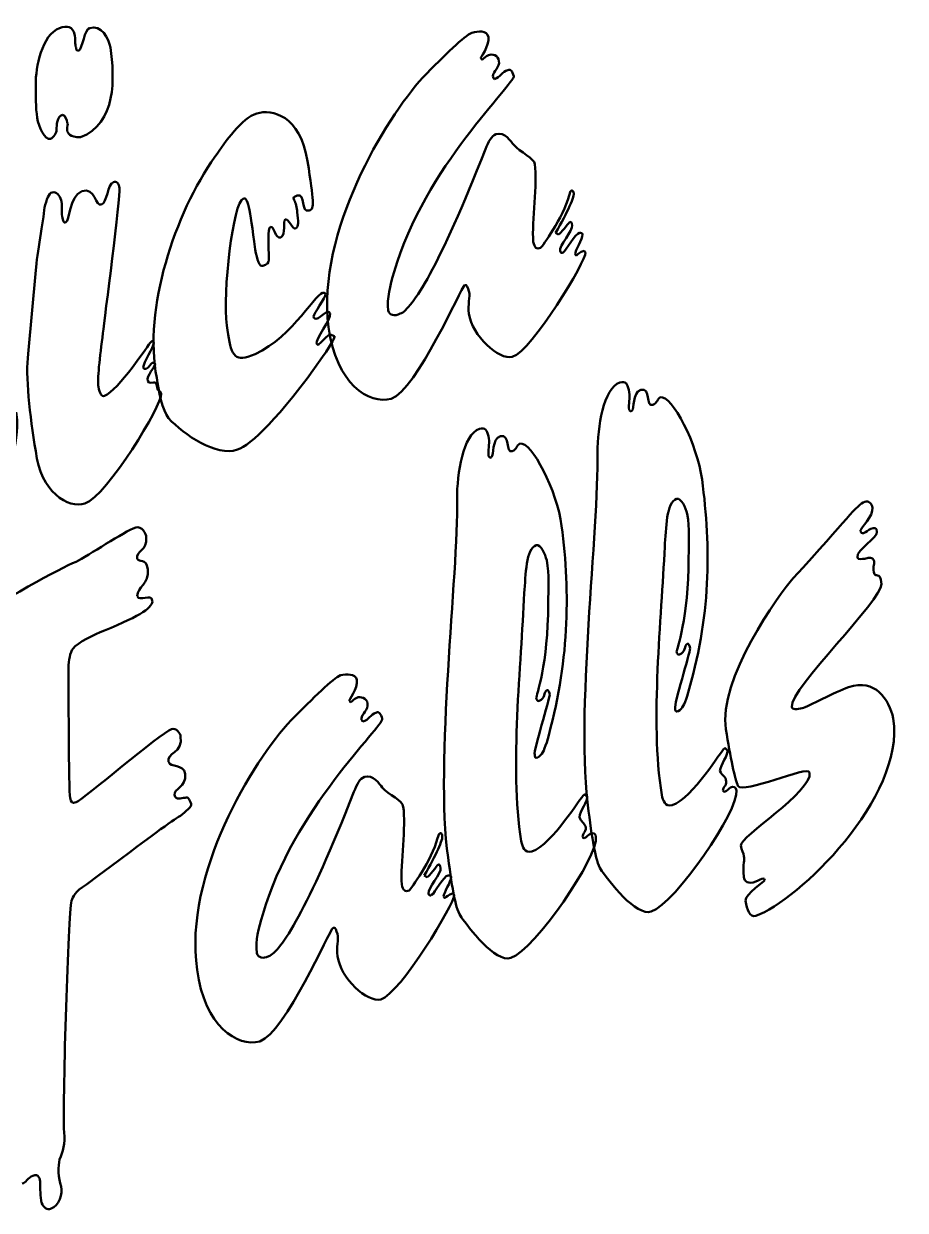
# Model space of a CAD drawing. Extents: x 5 to 108, y 3 to 77.
# Drawn here: x 52.2 to 107.7, y 2.6 to 77.4 of the extents above; entities that cross this region are included whole.
import ezdxf

# ---------------------------------------------------------------- set-up
doc = ezdxf.new("R2010")
doc.units = 0
doc.layers.get('0').update_dxf_attribs({"linetype": 'CONTINUOUS', "lineweight": 50})

msp = doc.modelspace()

# ---------------------------------------------------------------- linework, layer by layer
at = {"color": 7}
for points in [[(77.345, 73.964), (77.345, 73.964)], [(77.345, 73.964), (77.345, 73.964)], [(54.943, 70.669), (54.943, 70.669)], [(54.943, 70.669), (54.943, 70.669)], [(64.261, 68.975), (64.261, 68.975)], [(64.261, 68.975), (64.261, 68.975)], [(100.688, 42.431), (100.688, 42.431)], [(100.688, 42.431), (100.688, 42.431)], [(94.005, 34.995), (94.005, 34.995)], [(94.005, 34.995), (94.005, 34.995)], [(69.062, 33.489), (69.062, 33.489)], [(69.062, 33.489), (69.062, 33.489)], [(85.157, 32.077), (85.157, 32.077)], [(85.157, 32.077), (85.157, 32.077)]]:
    msp.add_lwpolyline(points, close=True, dxfattribs=at)
for points in [[(86.569, 66.528), (86.663, 66.81)], [(86.569, 66.528), (86.663, 66.81)], [(85.722, 64.174), (85.91, 64.08)], [(85.722, 64.174), (85.91, 64.08)], [(87.51, 63.045), (87.605, 62.951)], [(87.51, 63.045), (87.605, 62.951)], [(52.495, 56.55), (52.966, 61.821), (52.966, 61.821)], [(52.495, 56.55), (52.966, 61.821), (52.966, 61.821)], [(71.509, 57.774), (71.791, 57.68)], [(71.509, 57.774), (71.791, 57.68)], [(70.662, 57.209), (70.756, 57.115)], [(70.662, 57.209), (70.756, 57.115)], [(78.286, 26.053), (78.38, 26.336)], [(78.286, 26.053), (78.38, 26.336)], [(77.439, 23.7), (77.627, 23.606)], [(77.439, 23.7), (77.627, 23.606)], [(79.227, 22.57), (79.321, 22.476)], [(79.227, 22.57), (79.321, 22.476)]]:
    msp.add_lwpolyline(points, dxfattribs=at)
for points in [[(52.966, 73.587), (52.966, 74.528), (53.343, 76.693), (54.472, 77.07)], [(52.966, 73.587), (52.966, 74.528), (53.343, 76.693), (54.472, 77.07)], [(54.472, 77.07), (54.943, 77.258), (55.319, 77.164), (55.413, 76.693)], [(54.472, 77.07), (54.943, 77.258), (55.319, 77.164), (55.413, 76.693)], [(55.696, 75.658), (55.884, 75.752), (56.072, 77.07), (56.355, 77.07)], [(55.696, 75.658), (55.884, 75.752), (56.072, 77.07), (56.355, 77.07)], [(56.355, 77.07), (57.108, 77.352), (57.578, 76.411), (57.672, 75.846)], [(56.355, 77.07), (57.108, 77.352), (57.578, 76.411), (57.672, 75.846)], [(55.413, 76.693), (55.507, 76.411), (55.413, 76.034), (55.507, 75.846)], [(55.413, 76.693), (55.507, 76.411), (55.413, 76.034), (55.507, 75.846)], [(77.345, 73.964), (78.757, 75.375), (79.98, 76.599), (80.451, 76.787)], [(77.345, 73.964), (78.757, 75.375), (79.98, 76.599), (80.451, 76.787)], [(80.451, 76.787), (80.828, 76.881), (81.392, 76.976), (81.486, 76.505)], [(80.451, 76.787), (80.828, 76.881), (81.392, 76.976), (81.486, 76.505)], [(81.486, 76.505), (81.581, 75.94), (80.922, 75.187), (81.016, 75.187)], [(81.486, 76.505), (81.581, 75.94), (80.922, 75.187), (81.016, 75.187)], [(55.507, 75.846), (55.507, 75.658), (55.602, 75.658), (55.696, 75.658)], [(55.507, 75.846), (55.507, 75.658), (55.602, 75.658), (55.696, 75.658)], [(57.672, 75.846), (57.955, 73.964), (58.049, 71.046), (55.79, 70.198)], [(57.672, 75.846), (57.955, 73.964), (58.049, 71.046), (55.79, 70.198)], [(81.016, 75.187), (81.016, 75.093), (81.11, 75.093), (81.11, 75.093)], [(81.016, 75.187), (81.016, 75.093), (81.11, 75.093), (81.11, 75.093)], [(81.11, 75.093), (81.204, 75.187), (81.298, 75.281), (81.486, 75.375)], [(81.11, 75.093), (81.204, 75.187), (81.298, 75.281), (81.486, 75.375)], [(81.486, 75.375), (81.675, 75.47), (82.145, 75.375), (82.145, 74.999)], [(81.486, 75.375), (81.675, 75.47), (82.145, 75.375), (82.145, 74.999)], [(82.145, 74.999), (82.239, 74.622), (81.769, 74.34), (81.769, 74.058)], [(82.145, 74.999), (82.239, 74.622), (81.769, 74.34), (81.769, 74.058)], [(83.087, 74.058), (83.181, 73.587), (77.439, 68.316), (75.556, 61.727)], [(83.087, 74.058), (83.181, 73.587), (77.439, 68.316), (75.556, 61.727)], [(81.769, 74.058), (81.769, 73.964), (81.863, 73.869), (81.863, 73.869)], [(81.769, 74.058), (81.769, 73.964), (81.863, 73.869), (81.863, 73.869)], [(81.863, 73.869), (82.239, 73.964), (82.334, 74.34), (82.71, 74.434)], [(81.863, 73.869), (82.239, 73.964), (82.334, 74.34), (82.71, 74.434)], [(82.71, 74.434), (82.898, 74.528), (82.992, 74.34), (83.087, 74.058)], [(82.71, 74.434), (82.898, 74.528), (82.992, 74.34), (83.087, 74.058)], [(53.06, 71.422), (52.966, 72.081), (52.966, 72.834), (52.966, 73.587)], [(53.06, 71.422), (52.966, 72.081), (52.966, 72.834), (52.966, 73.587)], [(71.415, 58.244), (70.662, 64.269), (74.992, 71.328), (77.345, 73.964)], [(71.415, 58.244), (70.662, 64.269), (74.992, 71.328), (77.345, 73.964)], [(66.897, 71.704), (67.838, 71.987), (69.626, 71.61), (70.097, 68.692)], [(66.897, 71.704), (67.838, 71.987), (69.626, 71.61), (70.097, 68.692)], [(53.907, 70.104), (53.531, 70.01), (53.154, 70.857), (53.06, 71.422)], [(53.907, 70.104), (53.531, 70.01), (53.154, 70.857), (53.06, 71.422)], [(54.66, 71.61), (54.284, 71.516), (54.284, 70.951), (54.284, 70.669)], [(54.66, 71.61), (54.284, 71.516), (54.284, 70.951), (54.284, 70.669)], [(54.943, 71.14), (54.943, 71.234), (54.849, 71.61), (54.66, 71.61)], [(54.943, 71.14), (54.943, 71.234), (54.849, 71.61), (54.66, 71.61)], [(54.943, 70.669), (54.943, 70.857), (55.037, 71.046), (54.943, 71.14)], [(54.943, 70.669), (54.943, 70.857), (55.037, 71.046), (54.943, 71.14)], [(64.261, 68.975), (64.92, 69.916), (65.956, 71.422), (66.897, 71.704)], [(64.261, 68.975), (64.92, 69.916), (65.956, 71.422), (66.897, 71.704)], [(54.284, 70.669), (54.284, 70.481), (54.096, 70.198), (53.907, 70.104)], [(54.284, 70.669), (54.284, 70.481), (54.096, 70.198), (53.907, 70.104)], [(55.79, 70.198), (55.131, 70.198), (54.943, 70.481), (54.943, 70.669)], [(55.79, 70.198), (55.131, 70.198), (54.943, 70.481), (54.943, 70.669)], [(81.298, 69.445), (81.486, 69.916), (81.675, 70.293), (81.957, 70.387)], [(81.298, 69.445), (81.486, 69.916), (81.675, 70.293), (81.957, 70.387)], [(81.957, 70.387), (82.522, 70.575), (82.898, 69.916), (83.087, 69.728)], [(81.957, 70.387), (82.522, 70.575), (82.898, 69.916), (83.087, 69.728)], [(83.087, 69.728), (83.463, 69.257), (84.404, 68.881), (84.404, 68.504)], [(83.087, 69.728), (83.463, 69.257), (84.404, 68.881), (84.404, 68.504)], [(60.59, 55.044), (59.743, 59.374), (61.72, 65.398), (64.261, 68.975)], [(60.59, 55.044), (59.743, 59.374), (61.72, 65.398), (64.261, 68.975)], [(75.933, 59.092), (76.686, 59.374), (78.38, 62.009), (81.298, 69.445)], [(75.933, 59.092), (76.686, 59.374), (78.38, 62.009), (81.298, 69.445)], [(70.097, 68.692), (70.474, 66.151), (70.568, 65.68), (70.191, 65.586)], [(70.097, 68.692), (70.474, 66.151), (70.568, 65.68), (70.191, 65.586)], [(84.404, 68.504), (84.593, 67.281), (84.216, 64.927), (84.31, 63.61)], [(84.404, 68.504), (84.593, 67.281), (84.216, 64.927), (84.31, 63.61)], [(57.108, 65.963), (57.484, 66.057), (57.484, 67.281), (57.861, 67.375)], [(57.108, 65.963), (57.484, 66.057), (57.484, 67.281), (57.861, 67.375)], [(57.861, 67.375), (58.049, 67.469), (58.237, 67.281), (58.237, 66.998)], [(57.861, 67.375), (58.049, 67.469), (58.237, 67.281), (58.237, 66.998)], [(53.531, 65.775), (53.625, 66.245), (53.813, 66.716), (54.001, 66.716)], [(53.531, 65.775), (53.625, 66.245), (53.813, 66.716), (54.001, 66.716)], [(54.001, 66.716), (54.284, 66.81), (54.472, 66.528), (54.566, 66.245)], [(54.001, 66.716), (54.284, 66.81), (54.472, 66.528), (54.566, 66.245)], [(54.849, 64.833), (55.131, 64.927), (55.037, 66.433), (55.884, 66.81)], [(54.849, 64.833), (55.131, 64.927), (55.037, 66.433), (55.884, 66.81)], [(55.884, 66.81), (56.731, 67.092), (56.731, 65.775), (57.108, 65.963)], [(55.884, 66.81), (56.731, 67.092), (56.731, 65.775), (57.108, 65.963)], [(58.237, 66.998), (58.331, 66.528), (57.296, 58.715), (57.202, 57.868)], [(58.237, 66.998), (58.331, 66.528), (57.296, 58.715), (57.202, 57.868)], [(69.438, 66.528), (69.25, 66.433), (69.156, 66.433), (69.25, 66.245)], [(69.438, 66.528), (69.25, 66.433), (69.156, 66.433), (69.25, 66.245)], [(70.191, 65.586), (69.626, 65.398), (70.003, 66.716), (69.438, 66.528)], [(70.191, 65.586), (69.626, 65.398), (70.003, 66.716), (69.438, 66.528)], [(84.781, 63.233), (84.875, 63.327), (86.193, 65.116), (86.569, 66.528)], [(84.781, 63.233), (84.875, 63.327), (86.193, 65.116), (86.569, 66.528)], [(86.852, 66.716), (86.946, 66.528), (86.475, 65.492), (85.722, 64.174)], [(86.852, 66.716), (86.946, 66.528), (86.475, 65.492), (85.722, 64.174)], [(86.663, 66.81), (86.757, 66.904), (86.852, 66.81), (86.852, 66.716)], [(86.663, 66.81), (86.757, 66.904), (86.852, 66.81), (86.852, 66.716)], [(52.966, 61.821), (53.06, 62.857), (53.437, 64.927), (53.531, 65.775)], [(52.966, 61.821), (53.06, 62.857), (53.437, 64.927), (53.531, 65.775)], [(54.566, 66.245), (54.66, 66.057), (54.566, 65.304), (54.66, 65.116)], [(54.566, 66.245), (54.66, 66.057), (54.566, 65.304), (54.66, 65.116)], [(66.05, 66.339), (65.391, 66.151), (64.732, 60.409), (65.014, 58.339)], [(66.05, 66.339), (65.391, 66.151), (64.732, 60.409), (65.014, 58.339)], [(66.803, 63.139), (66.426, 65.869), (66.332, 66.433), (66.05, 66.339)], [(66.803, 63.139), (66.426, 65.869), (66.332, 66.433), (66.05, 66.339)], [(69.25, 66.245), (69.344, 66.057), (69.438, 65.775), (69.438, 65.492)], [(69.25, 66.245), (69.344, 66.057), (69.438, 65.775), (69.438, 65.492)], [(54.66, 65.116), (54.66, 65.022), (54.754, 64.739), (54.849, 64.833)], [(54.66, 65.116), (54.66, 65.022), (54.754, 64.739), (54.849, 64.833)], [(68.685, 65.022), (68.497, 64.927), (68.779, 64.08), (68.403, 63.892)], [(68.685, 65.022), (68.497, 64.927), (68.779, 64.08), (68.403, 63.892)], [(69.344, 64.457), (69.156, 64.363), (68.873, 65.116), (68.685, 65.022)], [(69.344, 64.457), (69.156, 64.363), (68.873, 65.116), (68.685, 65.022)], [(69.438, 65.492), (69.532, 64.927), (69.532, 64.551), (69.344, 64.457)], [(69.438, 65.492), (69.532, 64.927), (69.532, 64.551), (69.344, 64.457)], [(67.744, 64.551), (67.556, 64.457), (67.65, 63.421), (67.65, 62.48)], [(67.744, 64.551), (67.556, 64.457), (67.65, 63.421), (67.65, 62.48)], [(68.403, 63.892), (68.026, 63.798), (68.026, 64.645), (67.744, 64.551)], [(68.403, 63.892), (68.026, 63.798), (68.026, 64.645), (67.744, 64.551)], [(85.91, 64.08), (86.004, 64.08), (86.569, 64.833), (86.569, 64.833)], [(85.91, 64.08), (86.004, 64.08), (86.569, 64.833), (86.569, 64.833)], [(86.757, 64.645), (86.852, 64.363), (85.91, 63.327), (86.004, 63.045)], [(86.757, 64.645), (86.852, 64.363), (85.91, 63.327), (86.004, 63.045)], [(86.569, 64.833), (86.663, 64.927), (86.757, 64.833), (86.757, 64.645)], [(86.569, 64.833), (86.663, 64.927), (86.757, 64.833), (86.757, 64.645)], [(84.31, 63.61), (84.404, 63.233), (84.498, 63.139), (84.781, 63.233)], [(84.31, 63.61), (84.404, 63.233), (84.498, 63.139), (84.781, 63.233)], [(86.193, 62.951), (86.381, 63.045), (86.946, 64.174), (87.228, 64.174)], [(86.193, 62.951), (86.381, 63.045), (86.946, 64.174), (87.228, 64.174)], [(87.416, 64.08), (87.416, 63.798), (86.946, 63.045), (86.946, 62.857)], [(87.416, 64.08), (87.416, 63.798), (86.946, 63.045), (86.946, 62.857)], [(87.228, 64.174), (87.322, 64.174), (87.416, 64.174), (87.416, 64.08)], [(87.228, 64.174), (87.322, 64.174), (87.416, 64.174), (87.416, 64.08)], [(67.273, 62.104), (67.085, 62.009), (66.897, 62.48), (66.803, 63.139)], [(67.273, 62.104), (67.085, 62.009), (66.897, 62.48), (66.803, 63.139)], [(87.605, 62.951), (87.699, 62.48), (84.216, 56.738), (82.992, 56.362)], [(87.605, 62.951), (87.699, 62.48), (84.216, 56.738), (82.992, 56.362)], [(86.004, 63.045), (86.004, 62.951), (86.099, 62.857), (86.193, 62.951)], [(86.004, 63.045), (86.004, 62.951), (86.099, 62.857), (86.193, 62.951)], [(86.946, 62.857), (86.946, 62.762), (87.04, 62.762), (87.04, 62.762)], [(86.946, 62.857), (86.946, 62.762), (87.04, 62.762), (87.04, 62.762)], [(87.04, 62.762), (87.134, 62.857), (87.228, 62.951), (87.51, 63.045)], [(87.04, 62.762), (87.134, 62.857), (87.228, 62.951), (87.51, 63.045)], [(67.65, 62.48), (67.65, 62.292), (67.556, 62.198), (67.273, 62.104)], [(67.65, 62.48), (67.65, 62.292), (67.556, 62.198), (67.273, 62.104)], [(75.556, 61.727), (75.274, 60.786), (75.086, 60.127), (75.18, 59.28)], [(75.556, 61.727), (75.274, 60.786), (75.086, 60.127), (75.18, 59.28)], [(79.98, 60.88), (79.792, 60.786), (76.968, 54.291), (75.368, 53.726)], [(79.98, 60.88), (79.792, 60.786), (76.968, 54.291), (75.368, 53.726)], [(80.263, 60.503), (80.169, 60.692), (80.169, 60.974), (79.98, 60.88)], [(80.263, 60.503), (80.169, 60.692), (80.169, 60.974), (79.98, 60.88)], [(66.332, 56.362), (68.873, 57.209), (70.474, 60.221), (71.038, 60.409)], [(66.332, 56.362), (68.873, 57.209), (70.474, 60.221), (71.038, 60.409)], [(71.227, 60.315), (71.227, 60.127), (70.474, 59.092), (70.474, 58.903)], [(71.227, 60.315), (71.227, 60.127), (70.474, 59.092), (70.474, 58.903)], [(71.038, 60.409), (71.132, 60.409), (71.227, 60.409), (71.227, 60.315)], [(71.038, 60.409), (71.132, 60.409), (71.227, 60.409), (71.227, 60.315)], [(80.263, 59.092), (80.169, 59.656), (80.357, 60.127), (80.263, 60.503)], [(80.263, 59.092), (80.169, 59.656), (80.357, 60.127), (80.263, 60.503)], [(71.509, 59.092), (71.603, 58.809), (70.568, 57.397), (70.662, 57.209)], [(71.509, 59.092), (71.603, 58.809), (70.568, 57.397), (70.662, 57.209)], [(70.756, 58.809), (70.944, 58.903), (71.227, 59.186), (71.321, 59.186)], [(70.756, 58.809), (70.944, 58.903), (71.227, 59.186), (71.321, 59.186)], [(71.321, 59.186), (71.415, 59.28), (71.509, 59.092), (71.509, 59.092)], [(71.321, 59.186), (71.415, 59.28), (71.509, 59.092), (71.509, 59.092)], [(75.18, 59.28), (75.274, 58.997), (75.556, 58.903), (75.933, 59.092)], [(75.18, 59.28), (75.274, 58.997), (75.556, 58.903), (75.933, 59.092)], [(82.992, 56.362), (82.145, 56.174), (80.451, 57.68), (80.263, 59.092)], [(82.992, 56.362), (82.145, 56.174), (80.451, 57.68), (80.263, 59.092)], [(65.014, 58.339), (65.203, 56.738), (65.391, 56.079), (66.332, 56.362)], [(65.014, 58.339), (65.203, 56.738), (65.391, 56.079), (66.332, 56.362)], [(70.474, 58.903), (70.474, 58.809), (70.568, 58.715), (70.756, 58.809)], [(70.474, 58.903), (70.474, 58.809), (70.568, 58.715), (70.756, 58.809)], [(57.202, 57.868), (57.013, 56.362), (56.825, 54.856), (56.919, 54.479)], [(57.202, 57.868), (57.013, 56.362), (56.825, 54.856), (56.919, 54.479)], [(70.756, 57.115), (70.85, 57.209), (71.415, 57.774), (71.509, 57.774)], [(70.756, 57.115), (70.85, 57.209), (71.415, 57.774), (71.509, 57.774)], [(71.791, 57.68), (71.791, 57.586), (71.697, 57.303), (71.038, 56.362)], [(71.791, 57.68), (71.791, 57.586), (71.697, 57.303), (71.038, 56.362)], [(75.368, 53.726), (73.956, 53.35), (71.885, 54.668), (71.415, 58.244)], [(75.368, 53.726), (73.956, 53.35), (71.885, 54.668), (71.415, 58.244)], [(57.296, 53.915), (58.143, 54.197), (60.12, 57.209), (60.214, 57.303)], [(57.296, 53.915), (58.143, 54.197), (60.12, 57.209), (60.214, 57.303)], [(60.402, 57.209), (60.402, 57.021), (59.743, 55.985), (59.743, 55.703)], [(60.402, 57.209), (60.402, 57.021), (59.743, 55.985), (59.743, 55.703)], [(60.214, 57.303), (60.308, 57.397), (60.402, 57.397), (60.402, 57.209)], [(60.214, 57.303), (60.308, 57.397), (60.402, 57.397), (60.402, 57.209)], [(52.966, 50.432), (52.59, 52.691), (52.307, 55.232), (52.495, 56.55)], [(52.966, 50.432), (52.59, 52.691), (52.307, 55.232), (52.495, 56.55)], [(71.038, 56.362), (68.309, 52.503), (66.52, 50.808), (65.673, 50.526)], [(71.038, 56.362), (68.309, 52.503), (66.52, 50.808), (65.673, 50.526)], [(59.743, 55.703), (59.743, 55.609), (59.837, 55.609), (59.931, 55.609)], [(59.743, 55.703), (59.743, 55.609), (59.837, 55.609), (59.931, 55.609)], [(59.931, 55.609), (60.12, 55.703), (60.214, 55.985), (60.308, 55.985)], [(59.931, 55.609), (60.12, 55.703), (60.214, 55.985), (60.308, 55.985)], [(60.496, 55.891), (60.496, 55.797), (59.931, 55.138), (60.026, 54.856)], [(60.496, 55.891), (60.496, 55.797), (59.931, 55.138), (60.026, 54.856)], [(60.308, 55.985), (60.402, 55.985), (60.496, 55.985), (60.496, 55.891)], [(60.308, 55.985), (60.402, 55.985), (60.496, 55.985), (60.496, 55.891)], [(60.026, 54.856), (60.026, 54.668), (60.402, 54.762), (60.496, 54.762)], [(60.026, 54.856), (60.026, 54.668), (60.402, 54.762), (60.496, 54.762)], [(60.496, 54.762), (60.59, 54.762), (60.59, 54.385), (60.684, 54.291)], [(60.496, 54.762), (60.59, 54.762), (60.59, 54.385), (60.684, 54.291)], [(61.343, 52.503), (60.967, 52.973), (60.684, 54.291), (60.59, 55.044)], [(61.343, 52.503), (60.967, 52.973), (60.684, 54.291), (60.59, 55.044)], [(88.358, 50.338), (88.358, 51.938), (88.734, 54.385), (89.77, 54.762)], [(88.358, 50.338), (88.358, 51.938), (88.734, 54.385), (89.77, 54.762)], [(89.77, 54.762), (90.146, 54.856), (90.24, 54.668), (90.334, 54.291)], [(89.77, 54.762), (90.146, 54.856), (90.24, 54.668), (90.334, 54.291)], [(60.873, 54.009), (60.967, 53.444), (57.484, 47.608), (56.072, 47.137)], [(60.873, 54.009), (60.967, 53.444), (57.484, 47.608), (56.072, 47.137)], [(56.919, 54.479), (57.013, 54.103), (57.108, 53.82), (57.296, 53.915)], [(56.919, 54.479), (57.013, 54.103), (57.108, 53.82), (57.296, 53.915)], [(60.684, 54.291), (60.779, 54.197), (60.873, 54.197), (60.873, 54.009)], [(60.684, 54.291), (60.779, 54.197), (60.873, 54.197), (60.873, 54.009)], [(90.334, 54.291), (90.428, 53.915), (90.334, 53.538), (90.334, 53.162)], [(90.334, 54.291), (90.428, 53.915), (90.334, 53.538), (90.334, 53.162)], [(90.523, 52.973), (90.711, 53.067), (90.523, 54.103), (91.087, 54.291)], [(90.523, 52.973), (90.711, 53.067), (90.523, 54.103), (91.087, 54.291)], [(91.087, 54.291), (91.746, 54.479), (91.37, 53.162), (91.84, 53.35)], [(91.087, 54.291), (91.746, 54.479), (91.37, 53.162), (91.84, 53.35)], [(91.84, 53.35), (92.123, 53.444), (92.123, 53.726), (92.311, 53.82)], [(91.84, 53.35), (92.123, 53.444), (92.123, 53.726), (92.311, 53.82)], [(92.311, 53.82), (93.064, 54.009), (94.664, 50.808), (94.946, 48.644)], [(92.311, 53.82), (93.064, 54.009), (94.664, 50.808), (94.946, 48.644)], [(90.334, 53.162), (90.334, 52.973), (90.428, 52.879), (90.523, 52.973)], [(90.334, 53.162), (90.334, 52.973), (90.428, 52.879), (90.523, 52.973)], [(51.742, 52.879), (52.495, 47.89), (45.718, 41.396), (43.083, 40.454)], [(51.742, 52.879), (52.495, 47.89), (45.718, 41.396), (43.083, 40.454)], [(65.673, 50.526), (64.355, 50.055), (62.285, 51.467), (61.343, 52.503)], [(65.673, 50.526), (64.355, 50.055), (62.285, 51.467), (61.343, 52.503)], [(79.51, 47.42), (79.51, 49.02), (79.886, 51.467), (80.922, 51.844)], [(79.51, 47.42), (79.51, 49.02), (79.886, 51.467), (80.922, 51.844)], [(80.922, 51.844), (81.298, 51.938), (81.392, 51.75), (81.486, 51.373)], [(80.922, 51.844), (81.298, 51.938), (81.392, 51.75), (81.486, 51.373)], [(81.486, 51.373), (81.581, 50.997), (81.486, 50.62), (81.486, 50.244)], [(81.486, 51.373), (81.581, 50.997), (81.486, 50.62), (81.486, 50.244)], [(81.675, 50.055), (81.863, 50.15), (81.675, 51.185), (82.239, 51.373)], [(81.675, 50.055), (81.863, 50.15), (81.675, 51.185), (82.239, 51.373)], [(82.239, 51.373), (82.898, 51.561), (82.522, 50.244), (82.992, 50.432)], [(82.239, 51.373), (82.898, 51.561), (82.522, 50.244), (82.992, 50.432)], [(82.992, 50.432), (83.275, 50.526), (83.275, 50.808), (83.463, 50.903)], [(82.992, 50.432), (83.275, 50.526), (83.275, 50.808), (83.463, 50.903)], [(83.463, 50.903), (84.216, 51.091), (85.816, 47.89), (86.099, 45.726)], [(83.463, 50.903), (84.216, 51.091), (85.816, 47.89), (86.099, 45.726)], [(56.072, 47.137), (55.037, 46.761), (53.248, 47.89), (52.966, 50.432)], [(56.072, 47.137), (55.037, 46.761), (53.248, 47.89), (52.966, 50.432)], [(81.486, 50.244), (81.486, 50.055), (81.581, 49.961), (81.675, 50.055)], [(81.486, 50.244), (81.486, 50.055), (81.581, 49.961), (81.675, 50.055)], [(87.793, 27.747), (86.946, 33.677), (88.452, 45.631), (88.358, 50.338)], [(87.793, 27.747), (86.946, 33.677), (88.452, 45.631), (88.358, 50.338)], [(94.946, 48.644), (95.511, 44.314), (95.511, 39.984), (94.005, 34.995)], [(94.946, 48.644), (95.511, 44.314), (95.511, 39.984), (94.005, 34.995)], [(78.945, 24.829), (78.098, 30.759), (79.604, 42.714), (79.51, 47.42)], [(78.945, 24.829), (78.098, 30.759), (79.604, 42.714), (79.51, 47.42)], [(93.346, 47.42), (92.687, 47.232), (92.687, 45.537), (92.593, 44.408)], [(93.346, 47.42), (92.687, 47.232), (92.687, 45.537), (92.593, 44.408)], [(94.005, 46.479), (93.911, 46.855), (93.629, 47.514), (93.346, 47.42)], [(94.005, 46.479), (93.911, 46.855), (93.629, 47.514), (93.346, 47.42)], [(100.688, 42.431), (104.171, 46.196), (104.642, 47.043), (105.206, 47.232)], [(100.688, 42.431), (104.171, 46.196), (104.642, 47.043), (105.206, 47.232)], [(105.206, 47.232), (105.395, 47.326), (105.677, 47.137), (105.677, 46.855)], [(105.206, 47.232), (105.395, 47.326), (105.677, 47.137), (105.677, 46.855)], [(94.099, 43.749), (94.099, 44.69), (94.193, 45.537), (94.005, 46.479)], [(94.099, 43.749), (94.099, 44.69), (94.193, 45.537), (94.005, 46.479)], [(105.677, 46.855), (105.771, 46.384), (104.924, 45.537), (104.924, 45.443)], [(105.677, 46.855), (105.771, 46.384), (104.924, 45.537), (104.924, 45.443)], [(55.507, 43.467), (56.26, 43.843), (58.52, 45.349), (59.273, 45.631)], [(55.507, 43.467), (56.26, 43.843), (58.52, 45.349), (59.273, 45.631)], [(59.273, 45.631), (59.649, 45.726), (59.931, 45.255), (59.931, 44.973)], [(59.273, 45.631), (59.649, 45.726), (59.931, 45.255), (59.931, 44.973)], [(86.099, 45.726), (86.663, 41.396), (86.569, 37.066), (85.157, 32.077)], [(86.099, 45.726), (86.663, 41.396), (86.569, 37.066), (85.157, 32.077)], [(105.583, 45.537), (105.771, 45.631), (105.959, 45.631), (105.959, 45.349)], [(105.583, 45.537), (105.771, 45.631), (105.959, 45.631), (105.959, 45.349)], [(59.931, 44.973), (60.026, 44.22), (59.273, 44.125), (59.367, 43.655)], [(59.931, 44.973), (60.026, 44.22), (59.273, 44.125), (59.367, 43.655)], [(105.959, 45.349), (106.053, 44.973), (104.642, 44.22), (104.736, 43.749)], [(105.959, 45.349), (106.053, 44.973), (104.642, 44.22), (104.736, 43.749)], [(104.924, 45.443), (104.924, 45.255), (105.018, 45.255), (105.112, 45.255)], [(104.924, 45.443), (104.924, 45.255), (105.018, 45.255), (105.112, 45.255)], [(105.112, 45.255), (105.3, 45.349), (105.395, 45.443), (105.583, 45.537)], [(105.112, 45.255), (105.3, 45.349), (105.395, 45.443), (105.583, 45.537)], [(84.498, 44.502), (83.84, 44.314), (83.84, 42.619), (83.745, 41.49)], [(84.498, 44.502), (83.84, 44.314), (83.84, 42.619), (83.745, 41.49)], [(85.157, 43.561), (85.063, 43.937), (84.781, 44.596), (84.498, 44.502)], [(85.157, 43.561), (85.063, 43.937), (84.781, 44.596), (84.498, 44.502)], [(92.593, 44.408), (92.405, 39.89), (91.652, 33.489), (92.405, 28.783)], [(92.593, 44.408), (92.405, 39.89), (91.652, 33.489), (92.405, 28.783)], [(39.035, 33.677), (42.142, 35.936), (53.437, 42.619), (55.507, 43.467)], [(39.035, 33.677), (42.142, 35.936), (53.437, 42.619), (55.507, 43.467)], [(59.367, 43.655), (59.461, 43.372), (59.931, 43.749), (60.026, 42.996)], [(59.367, 43.655), (59.461, 43.372), (59.931, 43.749), (60.026, 42.996)], [(85.251, 40.831), (85.251, 41.772), (85.346, 42.619), (85.157, 43.561)], [(85.251, 40.831), (85.251, 41.772), (85.346, 42.619), (85.157, 43.561)], [(93.346, 37.819), (93.346, 37.913), (94.099, 39.89), (94.099, 43.749)], [(93.346, 37.819), (93.346, 37.913), (94.099, 39.89), (94.099, 43.749)], [(104.736, 43.749), (104.736, 43.561), (105.018, 43.655), (105.206, 43.655)], [(104.736, 43.749), (104.736, 43.561), (105.018, 43.655), (105.206, 43.655)], [(105.206, 43.655), (105.489, 43.749), (105.677, 43.749), (105.771, 43.561)], [(105.206, 43.655), (105.489, 43.749), (105.677, 43.749), (105.771, 43.561)], [(105.771, 43.561), (105.865, 43.372), (105.677, 43.184), (105.771, 42.808)], [(105.771, 43.561), (105.865, 43.372), (105.677, 43.184), (105.771, 42.808)], [(60.026, 42.996), (60.12, 42.055), (59.367, 41.866), (59.367, 41.302)], [(60.026, 42.996), (60.12, 42.055), (59.367, 41.866), (59.367, 41.302)], [(105.771, 42.808), (105.865, 42.337), (106.148, 42.996), (106.242, 42.055)], [(105.771, 42.808), (105.865, 42.337), (106.148, 42.996), (106.242, 42.055)], [(96.453, 32.924), (95.888, 35.936), (99.841, 41.49), (100.688, 42.431)], [(96.453, 32.924), (95.888, 35.936), (99.841, 41.49), (100.688, 42.431)], [(106.242, 42.055), (106.336, 41.113), (100.5, 35.466), (100.594, 34.336)], [(106.242, 42.055), (106.336, 41.113), (100.5, 35.466), (100.594, 34.336)], [(59.367, 41.302), (59.461, 40.925), (60.308, 41.49), (60.308, 41.019)], [(59.367, 41.302), (59.461, 40.925), (60.308, 41.49), (60.308, 41.019)], [(83.745, 41.49), (83.557, 36.972), (82.804, 30.571), (83.557, 25.865)], [(83.745, 41.49), (83.557, 36.972), (82.804, 30.571), (83.557, 25.865)], [(60.308, 41.019), (60.402, 40.643), (59.649, 40.078), (57.296, 39.137)], [(60.308, 41.019), (60.402, 40.643), (59.649, 40.078), (57.296, 39.137)], [(84.498, 34.901), (84.498, 34.995), (85.251, 36.972), (85.251, 40.831)], [(84.498, 34.901), (84.498, 34.995), (85.251, 36.972), (85.251, 40.831)], [(57.296, 39.137), (56.637, 38.854), (55.602, 38.384), (55.319, 38.007)], [(57.296, 39.137), (56.637, 38.854), (55.602, 38.384), (55.319, 38.007)], [(94.005, 38.29), (93.817, 38.195), (93.911, 37.725), (93.535, 37.631)], [(94.005, 38.29), (93.817, 38.195), (93.911, 37.725), (93.535, 37.631)], [(94.193, 38.007), (94.193, 38.101), (94.099, 38.384), (94.005, 38.29)], [(94.193, 38.007), (94.193, 38.101), (94.099, 38.384), (94.005, 38.29)], [(55.319, 38.007), (55.131, 37.725), (55.037, 37.254), (55.037, 36.784)], [(55.319, 38.007), (55.131, 37.725), (55.037, 37.254), (55.037, 36.784)], [(93.252, 34.242), (93.158, 34.43), (94.193, 37.725), (94.193, 38.007)], [(93.252, 34.242), (93.158, 34.43), (94.193, 37.725), (94.193, 38.007)], [(93.535, 37.631), (93.44, 37.537), (93.346, 37.725), (93.346, 37.819)], [(93.535, 37.631), (93.44, 37.537), (93.346, 37.725), (93.346, 37.819)], [(55.037, 36.784), (55.037, 36.125), (55.037, 28.971), (55.131, 28.595)], [(55.037, 36.784), (55.037, 36.125), (55.037, 28.971), (55.131, 28.595)], [(69.062, 33.489), (70.474, 34.901), (71.697, 36.125), (72.168, 36.313)], [(69.062, 33.489), (70.474, 34.901), (71.697, 36.125), (72.168, 36.313)], [(72.168, 36.313), (72.544, 36.407), (73.109, 36.407), (73.203, 36.031)], [(72.168, 36.313), (72.544, 36.407), (73.109, 36.407), (73.203, 36.031)], [(73.203, 36.031), (73.297, 35.466), (72.638, 34.713), (72.733, 34.713)], [(73.203, 36.031), (73.297, 35.466), (72.638, 34.713), (72.733, 34.713)], [(104.171, 35.56), (105.865, 36.125), (106.712, 34.807), (106.995, 33.583)], [(104.171, 35.56), (105.865, 36.125), (106.712, 34.807), (106.995, 33.583)], [(85.157, 35.372), (84.969, 35.278), (85.063, 34.807), (84.687, 34.713)], [(85.157, 35.372), (84.969, 35.278), (85.063, 34.807), (84.687, 34.713)], [(85.346, 35.089), (85.346, 35.183), (85.251, 35.466), (85.157, 35.372)], [(85.346, 35.089), (85.346, 35.183), (85.251, 35.466), (85.157, 35.372)], [(101.253, 34.242), (101.629, 34.336), (103.324, 35.278), (104.171, 35.56)], [(101.253, 34.242), (101.629, 34.336), (103.324, 35.278), (104.171, 35.56)], [(72.733, 34.713), (72.733, 34.619), (72.827, 34.619), (72.827, 34.619)], [(72.733, 34.713), (72.733, 34.619), (72.827, 34.619), (72.827, 34.619)], [(72.827, 34.619), (72.921, 34.713), (73.015, 34.807), (73.203, 34.901)], [(72.827, 34.619), (72.921, 34.713), (73.015, 34.807), (73.203, 34.901)], [(73.203, 34.901), (73.392, 34.995), (73.862, 34.901), (73.862, 34.525)], [(73.203, 34.901), (73.392, 34.995), (73.862, 34.901), (73.862, 34.525)], [(73.862, 34.525), (73.956, 34.148), (73.486, 33.866), (73.486, 33.583)], [(73.862, 34.525), (73.956, 34.148), (73.486, 33.866), (73.486, 33.583)], [(84.404, 31.324), (84.31, 31.512), (85.346, 34.807), (85.346, 35.089)], [(84.404, 31.324), (84.31, 31.512), (85.346, 34.807), (85.346, 35.089)], [(84.687, 34.713), (84.593, 34.619), (84.498, 34.807), (84.498, 34.901)], [(84.687, 34.713), (84.593, 34.619), (84.498, 34.807), (84.498, 34.901)], [(94.005, 34.995), (93.817, 34.43), (93.723, 34.242), (93.44, 34.054)], [(94.005, 34.995), (93.817, 34.43), (93.723, 34.242), (93.44, 34.054)], [(73.58, 33.395), (73.956, 33.489), (74.05, 33.866), (74.427, 33.96)], [(73.58, 33.395), (73.956, 33.489), (74.05, 33.866), (74.427, 33.96)], [(74.427, 33.96), (74.615, 34.054), (74.709, 33.866), (74.803, 33.583)], [(74.427, 33.96), (74.615, 34.054), (74.709, 33.866), (74.803, 33.583)], [(93.44, 34.054), (93.252, 33.96), (93.252, 34.148), (93.252, 34.242)], [(93.44, 34.054), (93.252, 33.96), (93.252, 34.148), (93.252, 34.242)], [(100.594, 34.336), (100.594, 34.148), (100.971, 34.148), (101.253, 34.242)], [(100.594, 34.336), (100.594, 34.148), (100.971, 34.148), (101.253, 34.242)], [(55.507, 28.312), (55.978, 28.5), (60.779, 32.642), (61.532, 32.924)], [(55.507, 28.312), (55.978, 28.5), (60.779, 32.642), (61.532, 32.924)], [(61.532, 32.924), (61.814, 33.019), (62.096, 32.642), (62.096, 32.454)], [(61.532, 32.924), (61.814, 33.019), (62.096, 32.642), (62.096, 32.454)], [(63.132, 17.77), (62.285, 23.794), (66.614, 30.854), (69.062, 33.489)], [(63.132, 17.77), (62.285, 23.794), (66.614, 30.854), (69.062, 33.489)], [(74.803, 33.583), (74.898, 33.113), (69.156, 27.842), (67.273, 21.253)], [(74.803, 33.583), (74.898, 33.113), (69.156, 27.842), (67.273, 21.253)], [(73.486, 33.583), (73.486, 33.489), (73.58, 33.395), (73.58, 33.395)], [(73.486, 33.583), (73.486, 33.489), (73.58, 33.395), (73.58, 33.395)], [(97.206, 29.348), (97.017, 29.724), (96.735, 31.136), (96.453, 32.924)], [(97.206, 29.348), (97.017, 29.724), (96.735, 31.136), (96.453, 32.924)], [(106.995, 33.583), (107.748, 28.595), (100.971, 22.1), (98.335, 21.159)], [(106.995, 33.583), (107.748, 28.595), (100.971, 22.1), (98.335, 21.159)], [(62.096, 32.454), (62.285, 31.418), (61.155, 31.418), (61.343, 30.854)], [(62.096, 32.454), (62.285, 31.418), (61.155, 31.418), (61.343, 30.854)], [(85.157, 32.077), (84.969, 31.512), (84.875, 31.324), (84.593, 31.136)], [(85.157, 32.077), (84.969, 31.512), (84.875, 31.324), (84.593, 31.136)], [(93.064, 28.124), (94.382, 28.595), (96.17, 31.607), (96.358, 31.701)], [(93.064, 28.124), (94.382, 28.595), (96.17, 31.607), (96.358, 31.701)], [(96.547, 31.607), (96.641, 31.324), (96.076, 30.665), (96.076, 30.289)], [(96.547, 31.607), (96.641, 31.324), (96.076, 30.665), (96.076, 30.289)], [(96.358, 31.701), (96.453, 31.795), (96.453, 31.607), (96.547, 31.607)], [(96.358, 31.701), (96.453, 31.795), (96.453, 31.607), (96.547, 31.607)], [(61.343, 30.854), (61.437, 30.477), (62.285, 30.759), (62.379, 30.101)], [(61.343, 30.854), (61.437, 30.477), (62.285, 30.759), (62.379, 30.101)], [(84.593, 31.136), (84.404, 31.042), (84.404, 31.23), (84.404, 31.324)], [(84.593, 31.136), (84.404, 31.042), (84.404, 31.23), (84.404, 31.324)], [(101.724, 30.195), (101.629, 30.665), (97.488, 28.783), (97.206, 29.348)], [(101.724, 30.195), (101.629, 30.665), (97.488, 28.783), (97.206, 29.348)], [(62.379, 30.101), (62.473, 29.253), (61.626, 29.159), (61.72, 28.783)], [(62.379, 30.101), (62.473, 29.253), (61.626, 29.159), (61.72, 28.783)], [(73.015, 28.971), (73.203, 29.442), (73.392, 29.818), (73.674, 29.912)], [(73.015, 28.971), (73.203, 29.442), (73.392, 29.818), (73.674, 29.912)], [(73.674, 29.912), (74.239, 30.101), (74.615, 29.442), (74.803, 29.253)], [(73.674, 29.912), (74.239, 30.101), (74.615, 29.442), (74.803, 29.253)], [(96.076, 30.289), (96.17, 30.006), (96.453, 29.912), (96.453, 29.724)], [(96.076, 30.289), (96.17, 30.006), (96.453, 29.912), (96.453, 29.724)], [(97.394, 25.583), (97.3, 26.147), (101.912, 28.971), (101.724, 30.195)], [(97.394, 25.583), (97.3, 26.147), (101.912, 28.971), (101.724, 30.195)], [(74.803, 29.253), (75.18, 28.783), (76.121, 28.406), (76.121, 28.03)], [(74.803, 29.253), (75.18, 28.783), (76.121, 28.406), (76.121, 28.03)], [(96.453, 29.724), (96.547, 29.442), (96.264, 29.253), (96.264, 29.065)], [(96.453, 29.724), (96.547, 29.442), (96.264, 29.253), (96.264, 29.065)], [(96.358, 28.971), (96.547, 29.065), (96.641, 29.159), (96.735, 29.253)], [(96.358, 28.971), (96.547, 29.065), (96.641, 29.159), (96.735, 29.253)], [(96.735, 29.253), (96.923, 29.348), (97.111, 29.253), (97.111, 29.065)], [(96.735, 29.253), (96.923, 29.348), (97.111, 29.253), (97.111, 29.065)], [(55.131, 28.595), (55.225, 28.312), (55.225, 28.218), (55.507, 28.312)], [(55.131, 28.595), (55.225, 28.312), (55.225, 28.218), (55.507, 28.312)], [(61.72, 28.783), (61.814, 28.406), (62.096, 28.595), (62.379, 28.595)], [(61.72, 28.783), (61.814, 28.406), (62.096, 28.595), (62.379, 28.595)], [(62.379, 28.595), (62.567, 28.689), (62.661, 28.5), (62.755, 28.218)], [(62.379, 28.595), (62.567, 28.689), (62.661, 28.5), (62.755, 28.218)], [(67.65, 18.617), (68.403, 18.9), (70.097, 21.535), (73.015, 28.971)], [(67.65, 18.617), (68.403, 18.9), (70.097, 21.535), (73.015, 28.971)], [(84.216, 25.206), (85.534, 25.677), (87.322, 28.689), (87.51, 28.783)], [(84.216, 25.206), (85.534, 25.677), (87.322, 28.689), (87.51, 28.783)], [(87.699, 28.689), (87.793, 28.406), (87.228, 27.747), (87.228, 27.371)], [(87.699, 28.689), (87.793, 28.406), (87.228, 27.747), (87.228, 27.371)], [(87.51, 28.783), (87.605, 28.877), (87.605, 28.689), (87.699, 28.689)], [(87.51, 28.783), (87.605, 28.877), (87.605, 28.689), (87.699, 28.689)], [(97.111, 29.065), (97.3, 27.842), (93.252, 21.912), (91.746, 21.441)], [(97.111, 29.065), (97.3, 27.842), (93.252, 21.912), (91.746, 21.441)], [(92.405, 28.783), (92.499, 28.406), (92.593, 28.03), (93.064, 28.124)], [(92.405, 28.783), (92.499, 28.406), (92.593, 28.03), (93.064, 28.124)], [(96.264, 29.065), (96.264, 28.971), (96.358, 28.971), (96.358, 28.971)], [(96.264, 29.065), (96.264, 28.971), (96.358, 28.971), (96.358, 28.971)], [(62.755, 28.218), (62.849, 28.03), (62.379, 27.747), (62.096, 27.465)], [(62.755, 28.218), (62.849, 28.03), (62.379, 27.747), (62.096, 27.465)], [(76.121, 28.03), (76.309, 26.806), (75.933, 24.453), (76.027, 23.135)], [(76.121, 28.03), (76.309, 26.806), (75.933, 24.453), (76.027, 23.135)], [(88.64, 23.982), (88.263, 24.453), (88.075, 25.677), (87.793, 27.747)], [(88.64, 23.982), (88.263, 24.453), (88.075, 25.677), (87.793, 27.747)], [(62.096, 27.465), (61.437, 27.089), (60.59, 26.43), (56.166, 23.135)], [(62.096, 27.465), (61.437, 27.089), (60.59, 26.43), (56.166, 23.135)], [(87.228, 27.371), (87.322, 27.089), (87.51, 26.994), (87.605, 26.806)], [(87.228, 27.371), (87.322, 27.089), (87.51, 26.994), (87.605, 26.806)], [(78.568, 26.241), (78.663, 25.959), (78.192, 25.018), (77.439, 23.7)], [(78.568, 26.241), (78.663, 25.959), (78.192, 25.018), (77.439, 23.7)], [(78.38, 26.336), (78.474, 26.43), (78.568, 26.336), (78.568, 26.241)], [(78.38, 26.336), (78.474, 26.43), (78.568, 26.336), (78.568, 26.241)], [(87.605, 26.806), (87.699, 26.524), (87.416, 26.336), (87.416, 26.147)], [(87.605, 26.806), (87.699, 26.524), (87.416, 26.336), (87.416, 26.147)], [(87.51, 26.053), (87.699, 26.147), (87.793, 26.241), (87.887, 26.336)], [(87.51, 26.053), (87.699, 26.147), (87.793, 26.241), (87.887, 26.336)], [(87.887, 26.336), (88.075, 26.43), (88.263, 26.336), (88.263, 26.147)], [(87.887, 26.336), (88.075, 26.43), (88.263, 26.336), (88.263, 26.147)], [(76.498, 22.759), (76.592, 22.853), (77.91, 24.641), (78.286, 26.053)], [(76.498, 22.759), (76.592, 22.853), (77.91, 24.641), (78.286, 26.053)], [(88.263, 26.147), (88.452, 24.924), (84.404, 18.994), (82.898, 18.523)], [(88.263, 26.147), (88.452, 24.924), (84.404, 18.994), (82.898, 18.523)], [(83.557, 25.865), (83.651, 25.488), (83.745, 25.112), (84.216, 25.206)], [(83.557, 25.865), (83.651, 25.488), (83.745, 25.112), (84.216, 25.206)], [(87.416, 26.147), (87.416, 26.053), (87.51, 26.053), (87.51, 26.053)], [(87.416, 26.147), (87.416, 26.053), (87.51, 26.053), (87.51, 26.053)], [(97.582, 24.924), (97.582, 25.112), (97.394, 25.3), (97.394, 25.583)], [(97.582, 24.924), (97.582, 25.112), (97.394, 25.3), (97.394, 25.583)], [(79.792, 21.064), (79.416, 21.535), (79.227, 22.759), (78.945, 24.829)], [(79.792, 21.064), (79.416, 21.535), (79.227, 22.759), (78.945, 24.829)], [(97.582, 23.606), (97.488, 24.547), (97.676, 24.641), (97.582, 24.924)], [(97.582, 23.606), (97.488, 24.547), (97.676, 24.641), (97.582, 24.924)], [(77.627, 23.606), (77.721, 23.606), (78.286, 24.359), (78.286, 24.359)], [(77.627, 23.606), (77.721, 23.606), (78.286, 24.359), (78.286, 24.359)], [(78.474, 24.171), (78.568, 23.888), (77.627, 22.853), (77.721, 22.57)], [(78.474, 24.171), (78.568, 23.888), (77.627, 22.853), (77.721, 22.57)], [(78.286, 24.359), (78.38, 24.453), (78.474, 24.359), (78.474, 24.171)], [(78.286, 24.359), (78.38, 24.453), (78.474, 24.359), (78.474, 24.171)], [(91.746, 21.441), (90.805, 21.064), (89.017, 23.418), (88.64, 23.982)], [(91.746, 21.441), (90.805, 21.064), (89.017, 23.418), (88.64, 23.982)], [(77.91, 22.476), (78.098, 22.57), (78.663, 23.7), (78.945, 23.7)], [(77.91, 22.476), (78.098, 22.57), (78.663, 23.7), (78.945, 23.7)], [(79.133, 23.606), (79.133, 23.323), (78.663, 22.57), (78.663, 22.382)], [(79.133, 23.606), (79.133, 23.323), (78.663, 22.57), (78.663, 22.382)], [(78.945, 23.7), (79.039, 23.7), (79.133, 23.7), (79.133, 23.606)], [(78.945, 23.7), (79.039, 23.7), (79.133, 23.7), (79.133, 23.606)], [(98.335, 23.323), (97.864, 23.135), (97.582, 23.323), (97.582, 23.606)], [(98.335, 23.323), (97.864, 23.135), (97.582, 23.323), (97.582, 23.606)], [(97.676, 22.1), (97.676, 22.57), (98.9, 23.323), (98.9, 23.418)], [(97.676, 22.1), (97.676, 22.57), (98.9, 23.323), (98.9, 23.418)], [(98.806, 23.512), (98.712, 23.512), (98.523, 23.418), (98.335, 23.323)], [(98.806, 23.512), (98.712, 23.512), (98.523, 23.418), (98.335, 23.323)], [(98.9, 23.418), (98.9, 23.512), (98.806, 23.512), (98.806, 23.512)], [(98.9, 23.418), (98.9, 23.512), (98.806, 23.512), (98.806, 23.512)], [(56.166, 23.135), (55.413, 22.665), (55.319, 22.382), (55.225, 22.1)], [(56.166, 23.135), (55.413, 22.665), (55.319, 22.382), (55.225, 22.1)], [(79.321, 22.476), (79.416, 22.006), (75.933, 16.264), (74.709, 15.887)], [(79.321, 22.476), (79.416, 22.006), (75.933, 16.264), (74.709, 15.887)], [(76.027, 23.135), (76.121, 22.759), (76.215, 22.665), (76.498, 22.759)], [(76.027, 23.135), (76.121, 22.759), (76.215, 22.665), (76.498, 22.759)], [(77.721, 22.57), (77.721, 22.476), (77.815, 22.382), (77.91, 22.476)], [(77.721, 22.57), (77.721, 22.476), (77.815, 22.382), (77.91, 22.476)], [(78.757, 22.288), (78.851, 22.382), (78.945, 22.476), (79.227, 22.57)], [(78.757, 22.288), (78.851, 22.382), (78.945, 22.476), (79.227, 22.57)], [(55.225, 22.1), (55.037, 21.253), (54.66, 9.958), (54.754, 7.51)], [(55.225, 22.1), (55.037, 21.253), (54.66, 9.958), (54.754, 7.51)], [(78.663, 22.382), (78.663, 22.288), (78.757, 22.288), (78.757, 22.288)], [(78.663, 22.382), (78.663, 22.288), (78.757, 22.288), (78.757, 22.288)], [(98.335, 21.159), (97.959, 21.064), (97.77, 21.535), (97.676, 22.1)], [(98.335, 21.159), (97.959, 21.064), (97.77, 21.535), (97.676, 22.1)], [(67.273, 21.253), (66.991, 20.311), (66.803, 19.653), (66.897, 18.805)], [(67.273, 21.253), (66.991, 20.311), (66.803, 19.653), (66.897, 18.805)], [(82.898, 18.523), (81.957, 18.147), (80.169, 20.5), (79.792, 21.064)], [(82.898, 18.523), (81.957, 18.147), (80.169, 20.5), (79.792, 21.064)], [(71.697, 20.406), (71.509, 20.311), (68.685, 13.817), (67.085, 13.252)], [(71.697, 20.406), (71.509, 20.311), (68.685, 13.817), (67.085, 13.252)], [(71.98, 20.029), (71.885, 20.217), (71.885, 20.5), (71.697, 20.406)], [(71.98, 20.029), (71.885, 20.217), (71.885, 20.5), (71.697, 20.406)], [(71.98, 18.617), (71.885, 19.182), (72.074, 19.653), (71.98, 20.029)], [(71.98, 18.617), (71.885, 19.182), (72.074, 19.653), (71.98, 20.029)], [(66.897, 18.805), (66.991, 18.523), (67.273, 18.429), (67.65, 18.617)], [(66.897, 18.805), (66.991, 18.523), (67.273, 18.429), (67.65, 18.617)], [(74.709, 15.887), (73.862, 15.699), (72.168, 17.205), (71.98, 18.617)], [(74.709, 15.887), (73.862, 15.699), (72.168, 17.205), (71.98, 18.617)], [(67.085, 13.252), (65.673, 12.875), (63.602, 14.193), (63.132, 17.77)], [(67.085, 13.252), (65.673, 12.875), (63.602, 14.193), (63.132, 17.77)], [(54.754, 7.51), (54.849, 6.851), (54.66, 6.287), (54.472, 5.816)], [(54.754, 7.51), (54.849, 6.851), (54.66, 6.287), (54.472, 5.816)], [(54.472, 5.816), (54.378, 5.439), (54.378, 4.592), (54.566, 4.122)], [(54.472, 5.816), (54.378, 5.439), (54.378, 4.592), (54.566, 4.122)], [(52.778, 4.781), (52.495, 4.686), (52.307, 4.31), (52.119, 4.31)], [(52.778, 4.781), (52.495, 4.686), (52.307, 4.31), (52.119, 4.31)], [(53.248, 4.31), (53.248, 4.592), (53.154, 4.969), (52.778, 4.781)], [(53.248, 4.31), (53.248, 4.592), (53.154, 4.969), (52.778, 4.781)], [(53.343, 3.086), (53.248, 3.463), (53.248, 4.028), (53.248, 4.31)], [(53.343, 3.086), (53.248, 3.463), (53.248, 4.028), (53.248, 4.31)], [(54.566, 4.122), (54.66, 3.651), (54.472, 2.898), (53.907, 2.71)], [(54.566, 4.122), (54.66, 3.651), (54.472, 2.898), (53.907, 2.71)], [(53.907, 2.71), (53.719, 2.616), (53.437, 2.804), (53.343, 3.086)], [(53.907, 2.71), (53.719, 2.616), (53.437, 2.804), (53.343, 3.086)]]:
    msp.add_open_spline(points, degree=3, dxfattribs=at)

doc.saveas('drawing.dxf')
